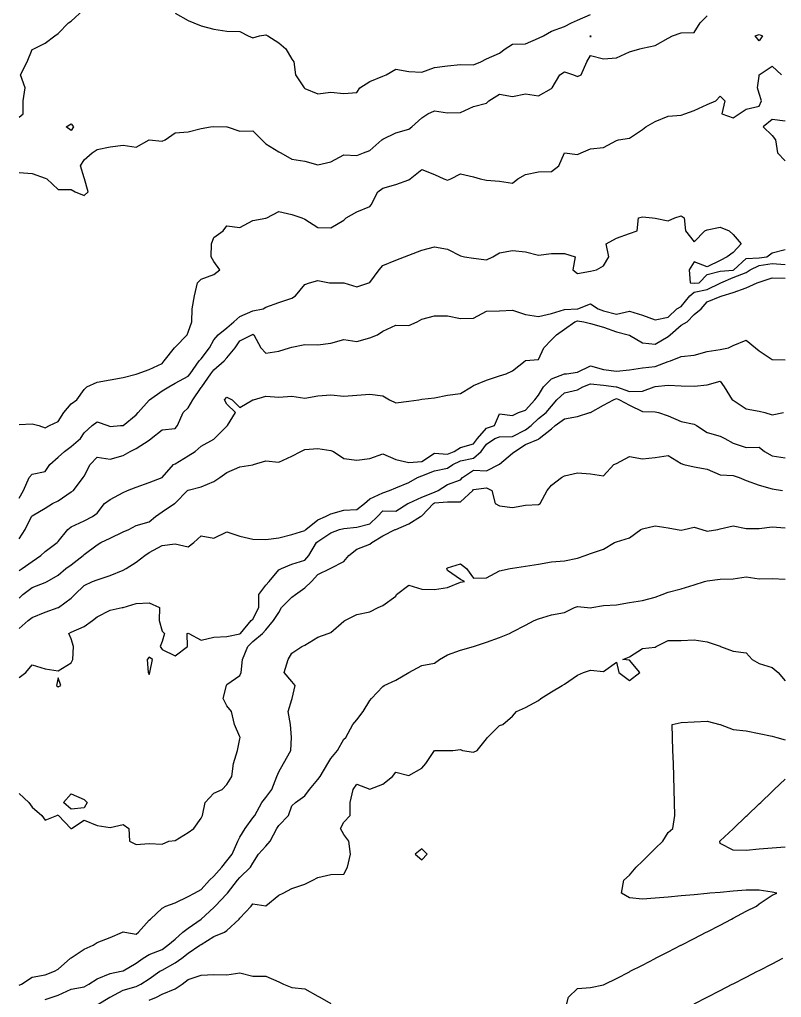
# Model space of a CAD drawing. Header units: metres. Extents: x 2681030 to 2681330, y 1246000 to 1246290.
# Drawn here: x 2681070.26 to 2681099.61, y 1246051.24 to 1246088.88 of the extents above; entities that cross this region are included whole.
import ezdxf

# ---------------------------------------------------------------- set-up
doc = ezdxf.new("R2010")
doc.units = ezdxf.units.M
doc.layers.add('BASIS_HOEHENLINIEN', color=8, linetype='Continuous')

msp = doc.modelspace()

# ---------------------------------------------------------------- linework, layer by layer
at = {"layer": 'BASIS_HOEHENLINIEN'}
for points in [[(2681070.25, 1246085.13, 437.5), (2681070.399, 1246085.25, 437.5), (2681070.403, 1246085.75, 437.5), (2681070.471, 1246086.25, 437.5), (2681070.3, 1246086.75, 437.5), (2681070.558, 1246087.25, 437.5), (2681070.75, 1246087.731, 437.5), (2681070.807, 1246087.75, 437.5), (2681071.25, 1246087.968, 437.5), (2681071.615, 1246088.25, 437.5), (2681071.75, 1246088.339, 437.5), (2681072.145, 1246088.75, 437.5), (2681072.25, 1246088.82, 437.5), (2681072.721, 1246089.25, 437.5)], [(2681070.25, 1246082.997, 438), (2681070.75, 1246082.96, 438), (2681071.25, 1246082.78, 438), (2681071.31, 1246082.75, 438), (2681071.75, 1246082.334, 438), (2681072.25, 1246082.336, 438), (2681072.409, 1246082.25, 438), (2681072.75, 1246082.111, 438), (2681072.898, 1246082.25, 438), (2681072.759, 1246082.75, 438), (2681072.75, 1246082.786, 438), (2681072.613, 1246083.25, 438), (2681072.75, 1246083.485, 438), (2681073.055, 1246083.75, 438), (2681073.25, 1246083.885, 438), (2681073.75, 1246083.984, 438), (2681074.25, 1246084.047, 438), (2681074.75, 1246083.972, 438), (2681075.25, 1246084.247, 438), (2681075.75, 1246084.205, 438), (2681075.876, 1246084.25, 438), (2681076.25, 1246084.519, 438), (2681076.75, 1246084.561, 438), (2681077.25, 1246084.69, 438), (2681077.619, 1246084.75, 438), (2681077.75, 1246084.766, 438), (2681078.25, 1246084.753, 438), (2681078.259, 1246084.75, 438), (2681078.75, 1246084.591, 438), (2681079.25, 1246084.603, 438), (2681079.587, 1246084.25, 438), (2681079.75, 1246084.103, 438), (2681080.25, 1246083.79, 438), (2681080.32, 1246083.75, 438), (2681080.75, 1246083.509, 438), (2681081.25, 1246083.428, 438), (2681081.75, 1246083.291, 438), (2681082.25, 1246083.402, 438), (2681082.75, 1246083.674, 438), (2681083.25, 1246083.654, 438), (2681083.513, 1246083.75, 438), (2681083.75, 1246083.839, 438), (2681084.216, 1246084.25, 438), (2681084.25, 1246084.274, 438), (2681084.75, 1246084.526, 438), (2681085.25, 1246084.658, 438), (2681085.369, 1246084.75, 438), (2681085.75, 1246085.098, 438), (2681085.986, 1246085.25, 438), (2681086.25, 1246085.366, 438), (2681086.75, 1246085.293, 438), (2681087.25, 1246085.307, 438), (2681087.75, 1246085.528, 438), (2681088.25, 1246085.662, 438), (2681088.341, 1246085.75, 438), (2681088.75, 1246086.013, 438), (2681089.25, 1246085.921, 438), (2681089.75, 1246086.022, 438), (2681090.25, 1246085.945, 438), (2681090.75, 1246086.224, 438), (2681090.782, 1246086.25, 438), (2681091.069, 1246086.75, 438), (2681091.25, 1246086.867, 438), (2681091.599, 1246086.75, 438), (2681091.75, 1246086.684, 438), (2681091.893, 1246086.75, 438), (2681092.116, 1246087.25, 438), (2681092.25, 1246087.503, 438), (2681092.75, 1246087.366, 438), (2681093.25, 1246087.407, 438), (2681093.75, 1246087.642, 438), (2681094.148, 1246087.75, 438), (2681094.25, 1246087.782, 438), (2681094.75, 1246087.876, 438), (2681095.25, 1246088.168, 438), (2681095.411, 1246088.25, 438), (2681095.75, 1246088.372, 438), (2681096.25, 1246088.387, 438), (2681096.478, 1246088.75, 438), (2681096.75, 1246089.026, 438)], [(2681076.25, 1246089.124, 437.5), (2681076.75, 1246088.85, 437.5), (2681076.972, 1246088.75, 437.5), (2681077.25, 1246088.639, 437.5), (2681077.75, 1246088.511, 437.5), (2681078.25, 1246088.428, 437.5), (2681078.75, 1246088.416, 437.5), (2681079.064, 1246088.25, 437.5), (2681079.25, 1246088.183, 437.5), (2681079.502, 1246088.25, 437.5), (2681079.75, 1246088.295, 437.5), (2681079.825, 1246088.25, 437.5), (2681080.25, 1246087.989, 437.5), (2681080.518, 1246087.75, 437.5), (2681080.75, 1246087.36, 437.5), (2681080.822, 1246087.25, 437.5), (2681080.895, 1246086.75, 437.5), (2681081.225, 1246086.25, 437.5), (2681081.25, 1246086.23, 437.5), (2681081.75, 1246086.021, 437.5), (2681082.25, 1246086.09, 437.5), (2681082.75, 1246086.03, 437.5), (2681083.25, 1246086.074, 437.5), (2681083.368, 1246086.25, 437.5), (2681083.75, 1246086.495, 437.5), (2681084.25, 1246086.703, 437.5), (2681084.383, 1246086.75, 437.5), (2681084.75, 1246086.974, 437.5), (2681085.25, 1246086.876, 437.5), (2681085.75, 1246086.859, 437.5), (2681086.25, 1246087.032, 437.5), (2681086.75, 1246087.105, 437.5), (2681087.25, 1246087.156, 437.5), (2681087.75, 1246087.144, 437.5), (2681088.032, 1246087.25, 437.5), (2681088.25, 1246087.373, 437.5), (2681088.75, 1246087.589, 437.5), (2681088.971, 1246087.75, 437.5), (2681089.25, 1246087.936, 437.5), (2681089.75, 1246087.947, 437.5), (2681090.25, 1246088.161, 437.5), (2681090.448, 1246088.25, 437.5), (2681090.75, 1246088.428, 437.5), (2681091.25, 1246088.613, 437.5), (2681091.526, 1246088.75, 437.5), (2681091.75, 1246088.852, 437.5), (2681092.25, 1246089.079, 437.5)], [(2681092.264, 1246088.25, 438), (2681092.25, 1246088.203, 438), (2681092.244, 1246088.25, 438), (2681092.25, 1246088.256, 438), (2681092.264, 1246088.25, 438)], [(2681098.879, 1246088.25, 438.5), (2681098.75, 1246088.067, 438.5), (2681098.596, 1246088.25, 438.5), (2681098.75, 1246088.303, 438.5), (2681098.879, 1246088.25, 438.5)], [(2681070.25, 1246073.291, 438.5), (2681070.75, 1246073.32, 438.5), (2681071.001, 1246073.25, 438.5), (2681071.25, 1246073.162, 438.5), (2681071.418, 1246073.25, 438.5), (2681071.75, 1246073.412, 438.5), (2681071.962, 1246073.75, 438.5), (2681072.25, 1246074.088, 438.5), (2681072.47, 1246074.25, 438.5), (2681072.75, 1246074.644, 438.5), (2681072.852, 1246074.75, 438.5), (2681073.25, 1246074.93, 438.5), (2681073.75, 1246075.015, 438.5), (2681074.25, 1246075.099, 438.5), (2681074.75, 1246075.235, 438.5), (2681074.795, 1246075.25, 438.5), (2681075.25, 1246075.413, 438.5), (2681075.75, 1246075.648, 438.5), (2681075.826, 1246075.75, 438.5), (2681076.233, 1246076.25, 438.5), (2681076.25, 1246076.265, 438.5), (2681076.713, 1246076.75, 438.5), (2681076.75, 1246076.842, 438.5), (2681076.896, 1246077.25, 438.5), (2681076.913, 1246077.75, 438.5), (2681076.996, 1246078.25, 438.5), (2681077.109, 1246078.75, 438.5), (2681077.25, 1246078.883, 438.5), (2681077.75, 1246079.062, 438.5), (2681077.977, 1246079.25, 438.5), (2681077.75, 1246079.571, 438.5), (2681077.642, 1246079.75, 438.5), (2681077.658, 1246080.25, 438.5), (2681077.75, 1246080.489, 438.5), (2681078.106, 1246080.75, 438.5), (2681078.25, 1246080.938, 438.5), (2681078.75, 1246080.883, 438.5), (2681079.25, 1246081.146, 438.5), (2681079.75, 1246081.235, 438.5), (2681079.785, 1246081.25, 438.5), (2681080.25, 1246081.498, 438.5), (2681080.75, 1246081.374, 438.5), (2681081.14, 1246081.25, 438.5), (2681081.25, 1246081.2, 438.5), (2681081.75, 1246080.872, 438.5), (2681082.25, 1246080.863, 438.5), (2681082.75, 1246081.155, 438.5), (2681082.846, 1246081.25, 438.5), (2681083.25, 1246081.485, 438.5), (2681083.75, 1246081.69, 438.5), (2681083.804, 1246081.75, 438.5), (2681084.067, 1246082.25, 438.5), (2681084.25, 1246082.397, 438.5), (2681084.75, 1246082.533, 438.5), (2681085.25, 1246082.716, 438.5), (2681085.306, 1246082.75, 438.5), (2681085.75, 1246083.109, 438.5), (2681086.25, 1246082.922, 438.5), (2681086.602, 1246082.75, 438.5), (2681086.75, 1246082.693, 438.5), (2681086.871, 1246082.75, 438.5), (2681087.25, 1246082.947, 438.5), (2681087.75, 1246082.826, 438.5), (2681088.002, 1246082.75, 438.5), (2681088.25, 1246082.704, 438.5), (2681088.75, 1246082.66, 438.5), (2681089.25, 1246082.581, 438.5), (2681089.449, 1246082.75, 438.5), (2681089.75, 1246082.912, 438.5), (2681090.25, 1246083.024, 438.5), (2681090.75, 1246083.032, 438.5), (2681091.03, 1246083.25, 438.5), (2681091.25, 1246083.745, 438.5), (2681091.75, 1246083.684, 438.5), (2681091.898, 1246083.75, 438.5), (2681092.25, 1246083.902, 438.5), (2681092.75, 1246083.961, 438.5), (2681093.25, 1246084.228, 438.5), (2681093.333, 1246084.25, 438.5), (2681093.75, 1246084.318, 438.5), (2681094.25, 1246084.649, 438.5), (2681094.382, 1246084.75, 438.5), (2681094.75, 1246084.963, 438.5), (2681095.25, 1246085.164, 438.5), (2681095.75, 1246085.202, 438.5), (2681095.887, 1246085.25, 438.5), (2681096.25, 1246085.378, 438.5), (2681096.75, 1246085.605, 438.5), (2681097.085, 1246085.75, 438.5), (2681097.25, 1246085.929, 438.5), (2681097.422, 1246085.75, 438.5), (2681097.318, 1246085.25, 438.5), (2681097.75, 1246085.096, 438.5), (2681097.985, 1246085.25, 438.5), (2681098.25, 1246085.428, 438.5), (2681098.75, 1246085.549, 438.5), (2681098.843, 1246085.75, 438.5), (2681098.75, 1246086.029, 438.5), (2681098.691, 1246086.25, 438.5), (2681098.75, 1246086.708, 438.5), (2681098.754, 1246086.75, 438.5), (2681099.25, 1246087.085, 438.5), (2681099.616, 1246086.75, 438.5)], [(2681099.75, 1246084.973, 438.5), (2681099.25, 1246085.038, 438.5), (2681098.909, 1246084.75, 438.5), (2681099.25, 1246084.417, 438.5), (2681099.379, 1246084.25, 438.5), (2681099.456, 1246083.75, 438.5), (2681099.75, 1246083.442, 438.5)], [(2681072.339, 1246084.75, 438), (2681072.25, 1246084.616, 438), (2681072.055, 1246084.75, 438), (2681072.25, 1246084.863, 438), (2681072.339, 1246084.75, 438)], [(2681070.25, 1246070.457, 439), (2681070.411, 1246070.75, 439), (2681070.635, 1246071.25, 439), (2681070.75, 1246071.38, 439), (2681071.25, 1246071.483, 439), (2681071.424, 1246071.75, 439), (2681071.75, 1246072.034, 439), (2681071.996, 1246072.25, 439), (2681072.25, 1246072.448, 439), (2681072.606, 1246072.75, 439), (2681072.75, 1246072.97, 439), (2681073.057, 1246073.25, 439), (2681073.25, 1246073.397, 439), (2681073.667, 1246073.25, 439), (2681073.75, 1246073.216, 439), (2681074.155, 1246073.25, 439), (2681074.25, 1246073.26, 439), (2681074.75, 1246073.662, 439), (2681074.834, 1246073.75, 439), (2681075.25, 1246074.235, 439), (2681075.272, 1246074.25, 439), (2681075.75, 1246074.595, 439), (2681076.012, 1246074.75, 439), (2681076.25, 1246074.883, 439), (2681076.75, 1246075.15, 439), (2681076.831, 1246075.25, 439), (2681077.173, 1246075.75, 439), (2681077.25, 1246075.816, 439), (2681077.578, 1246076.25, 439), (2681077.75, 1246076.557, 439), (2681077.907, 1246076.75, 439), (2681078.25, 1246077.01, 439), (2681078.519, 1246077.25, 439), (2681078.75, 1246077.448, 439), (2681079.25, 1246077.672, 439), (2681079.639, 1246077.75, 439), (2681079.75, 1246077.811, 439), (2681080.25, 1246077.996, 439), (2681080.75, 1246078.154, 439), (2681080.889, 1246078.25, 439), (2681081.25, 1246078.681, 439), (2681081.433, 1246078.75, 439), (2681081.75, 1246078.838, 439), (2681082.195, 1246078.75, 439), (2681082.25, 1246078.741, 439), (2681082.75, 1246078.743, 439), (2681083.25, 1246078.597, 439), (2681083.715, 1246078.75, 439), (2681083.75, 1246078.765, 439), (2681084.111, 1246079.25, 439), (2681084.25, 1246079.409, 439), (2681084.75, 1246079.625, 439), (2681085.094, 1246079.75, 439), (2681085.25, 1246079.813, 439), (2681085.75, 1246080.004, 439), (2681086.25, 1246080.133, 439), (2681086.75, 1246080.049, 439), (2681087.25, 1246079.79, 439), (2681087.405, 1246079.75, 439), (2681087.75, 1246079.694, 439), (2681088.25, 1246079.635, 439), (2681088.485, 1246079.75, 439), (2681088.75, 1246079.905, 439), (2681089.25, 1246079.998, 439), (2681089.75, 1246079.94, 439), (2681090.25, 1246079.808, 439), (2681090.75, 1246079.873, 439), (2681091.25, 1246079.871, 439), (2681091.669, 1246079.75, 439), (2681091.578, 1246079.25, 439), (2681091.75, 1246079.107, 439), (2681092.25, 1246079.199, 439), (2681092.483, 1246079.25, 439), (2681092.75, 1246079.406, 439), (2681092.957, 1246079.75, 439), (2681092.855, 1246080.25, 439), (2681093.25, 1246080.465, 439), (2681093.75, 1246080.647, 439), (2681094.049, 1246080.75, 439), (2681094.1, 1246081.25, 439), (2681094.25, 1246081.283, 439), (2681094.637, 1246081.25, 439), (2681094.75, 1246081.236, 439), (2681095.25, 1246081.129, 439), (2681095.508, 1246081.25, 439), (2681095.75, 1246081.325, 439), (2681095.864, 1246081.25, 439), (2681095.91, 1246080.75, 439), (2681096.25, 1246080.324, 439), (2681096.661, 1246080.75, 439), (2681096.75, 1246080.781, 439), (2681097.25, 1246080.885, 439), (2681097.6, 1246080.75, 439), (2681097.75, 1246080.608, 439), (2681098.055, 1246080.25, 439), (2681097.75, 1246079.909, 439), (2681097.515, 1246079.75, 439), (2681097.25, 1246079.602, 439), (2681096.75, 1246079.359, 439), (2681096.25, 1246079.554, 439), (2681096.054, 1246079.25, 439), (2681096.09, 1246078.75, 439), (2681096.25, 1246078.74, 439), (2681096.442, 1246078.75, 439), (2681096.75, 1246079.062, 439), (2681097.25, 1246079.202, 439), (2681097.75, 1246079.237, 439), (2681097.779, 1246079.25, 439), (2681098.25, 1246079.679, 439), (2681098.75, 1246079.709, 439), (2681099.047, 1246079.75, 439), (2681099.25, 1246079.907, 439), (2681099.75, 1246080.028, 439)], [(2681070.25, 1246068.89, 439.5), (2681070.475, 1246069.25, 439.5), (2681070.723, 1246069.75, 439.5), (2681070.75, 1246069.782, 439.5), (2681071.25, 1246070.071, 439.5), (2681071.536, 1246070.25, 439.5), (2681071.75, 1246070.351, 439.5), (2681072.25, 1246070.703, 439.5), (2681072.34, 1246070.75, 439.5), (2681072.714, 1246071.25, 439.5), (2681072.75, 1246071.3, 439.5), (2681072.979, 1246071.75, 439.5), (2681073.25, 1246072.04, 439.5), (2681073.75, 1246071.964, 439.5), (2681074.25, 1246072.097, 439.5), (2681074.525, 1246072.25, 439.5), (2681074.75, 1246072.37, 439.5), (2681075.25, 1246072.688, 439.5), (2681075.329, 1246072.75, 439.5), (2681075.75, 1246073.095, 439.5), (2681076.25, 1246073.145, 439.5), (2681076.34, 1246073.25, 439.5), (2681076.562, 1246073.75, 439.5), (2681076.75, 1246073.938, 439.5), (2681076.941, 1246074.25, 439.5), (2681077.25, 1246074.718, 439.5), (2681077.276, 1246074.75, 439.5), (2681077.627, 1246075.25, 439.5), (2681077.75, 1246075.397, 439.5), (2681078.14, 1246075.75, 439.5), (2681078.25, 1246075.859, 439.5), (2681078.57, 1246076.25, 439.5), (2681078.75, 1246076.52, 439.5), (2681079.203, 1246076.75, 439.5), (2681079.25, 1246076.769, 439.5), (2681079.279, 1246076.75, 439.5), (2681079.549, 1246076.25, 439.5), (2681079.75, 1246076.034, 439.5), (2681080.25, 1246076.122, 439.5), (2681080.665, 1246076.25, 439.5), (2681080.75, 1246076.276, 439.5), (2681081.25, 1246076.373, 439.5), (2681081.75, 1246076.362, 439.5), (2681082.25, 1246076.419, 439.5), (2681082.75, 1246076.565, 439.5), (2681083.25, 1246076.488, 439.5), (2681083.75, 1246076.634, 439.5), (2681084.055, 1246076.75, 439.5), (2681084.25, 1246076.883, 439.5), (2681084.75, 1246077.122, 439.5), (2681085.25, 1246077.102, 439.5), (2681085.58, 1246077.25, 439.5), (2681085.75, 1246077.354, 439.5), (2681086.25, 1246077.474, 439.5), (2681086.75, 1246077.475, 439.5), (2681087.25, 1246077.377, 439.5), (2681087.75, 1246077.39, 439.5), (2681088.25, 1246077.655, 439.5), (2681088.75, 1246077.672, 439.5), (2681089.25, 1246077.69, 439.5), (2681089.75, 1246077.53, 439.5), (2681090.25, 1246077.454, 439.5), (2681090.75, 1246077.561, 439.5), (2681091.25, 1246077.717, 439.5), (2681091.75, 1246077.748, 439.5), (2681091.759, 1246077.75, 439.5), (2681092.25, 1246077.937, 439.5), (2681092.544, 1246077.75, 439.5), (2681092.75, 1246077.667, 439.5), (2681093.25, 1246077.545, 439.5), (2681093.75, 1246077.661, 439.5), (2681094.25, 1246077.508, 439.5), (2681094.75, 1246077.318, 439.5), (2681095.25, 1246077.431, 439.5), (2681095.579, 1246077.75, 439.5), (2681095.75, 1246077.83, 439.5), (2681096.082, 1246078.25, 439.5), (2681096.25, 1246078.394, 439.5), (2681096.75, 1246078.489, 439.5), (2681097.25, 1246078.734, 439.5), (2681097.272, 1246078.75, 439.5), (2681097.75, 1246078.949, 439.5), (2681098.25, 1246079.142, 439.5), (2681098.403, 1246079.25, 439.5), (2681098.75, 1246079.408, 439.5), (2681099.25, 1246079.497, 439.5), (2681099.75, 1246079.455, 439.5)], [(2681070.25, 1246067.671, 440), (2681070.365, 1246067.75, 440), (2681070.75, 1246068.025, 440), (2681071.082, 1246068.25, 440), (2681071.25, 1246068.405, 440), (2681071.704, 1246068.75, 440), (2681071.75, 1246068.79, 440), (2681072.121, 1246069.25, 440), (2681072.25, 1246069.356, 440), (2681072.75, 1246069.591, 440), (2681073.07, 1246069.75, 440), (2681073.25, 1246069.886, 440), (2681073.533, 1246070.25, 440), (2681073.75, 1246070.405, 440), (2681074.25, 1246070.671, 440), (2681074.419, 1246070.75, 440), (2681074.75, 1246070.884, 440), (2681075.25, 1246071.066, 440), (2681075.749, 1246071.25, 440), (2681075.75, 1246071.25, 440), (2681076.192, 1246071.75, 440), (2681076.25, 1246071.786, 440), (2681076.75, 1246072.083, 440), (2681077.028, 1246072.25, 440), (2681077.25, 1246072.454, 440), (2681077.75, 1246072.735, 440), (2681077.772, 1246072.75, 440), (2681078.25, 1246073.227, 440), (2681078.271, 1246073.25, 440), (2681078.579, 1246073.75, 440), (2681078.25, 1246074.081, 440), (2681078.15, 1246074.25, 440), (2681078.25, 1246074.34, 440), (2681078.445, 1246074.25, 440), (2681078.75, 1246073.947, 440), (2681079.25, 1246074.244, 440), (2681079.268, 1246074.25, 440), (2681079.75, 1246074.379, 440), (2681080.25, 1246074.346, 440), (2681080.75, 1246074.388, 440), (2681081.25, 1246074.31, 440), (2681081.75, 1246074.403, 440), (2681082.25, 1246074.431, 440), (2681082.75, 1246074.38, 440), (2681083.25, 1246074.419, 440), (2681083.75, 1246074.46, 440), (2681084.25, 1246074.392, 440), (2681084.507, 1246074.25, 440), (2681084.75, 1246074.123, 440), (2681085.25, 1246074.189, 440), (2681085.636, 1246074.25, 440), (2681085.75, 1246074.274, 440), (2681086.25, 1246074.316, 440), (2681086.75, 1246074.417, 440), (2681087.25, 1246074.488, 440), (2681087.675, 1246074.75, 440), (2681087.75, 1246074.801, 440), (2681088.25, 1246074.997, 440), (2681088.75, 1246075.166, 440), (2681089, 1246075.25, 440), (2681089.25, 1246075.362, 440), (2681089.742, 1246075.75, 440), (2681089.75, 1246075.756, 440), (2681090.25, 1246075.797, 440), (2681090.458, 1246076.25, 440), (2681090.75, 1246076.551, 440), (2681090.943, 1246076.75, 440), (2681091.25, 1246076.958, 440), (2681091.644, 1246077.25, 440), (2681091.75, 1246077.281, 440), (2681092, 1246077.25, 440), (2681092.25, 1246077.187, 440), (2681092.75, 1246077.046, 440), (2681093.25, 1246076.867, 440), (2681093.71, 1246076.75, 440), (2681093.75, 1246076.73, 440), (2681094.25, 1246076.44, 440), (2681094.75, 1246076.384, 440), (2681095.25, 1246076.68, 440), (2681095.322, 1246076.75, 440), (2681095.75, 1246077.117, 440), (2681095.974, 1246077.25, 440), (2681096.25, 1246077.526, 440), (2681096.513, 1246077.75, 440), (2681096.75, 1246078.01, 440), (2681097.25, 1246078.217, 440), (2681097.321, 1246078.25, 440), (2681097.75, 1246078.374, 440), (2681098.25, 1246078.56, 440), (2681098.673, 1246078.75, 440), (2681098.75, 1246078.779, 440), (2681099.25, 1246078.942, 440), (2681099.75, 1246078.932, 440)], [(2681070.25, 1246066.612, 440.5), (2681070.387, 1246066.75, 440.5), (2681070.75, 1246067.024, 440.5), (2681071.25, 1246067.216, 440.5), (2681071.323, 1246067.25, 440.5), (2681071.75, 1246067.491, 440.5), (2681072.038, 1246067.75, 440.5), (2681072.25, 1246067.897, 440.5), (2681072.708, 1246068.25, 440.5), (2681072.75, 1246068.285, 440.5), (2681073.25, 1246068.662, 440.5), (2681073.387, 1246068.75, 440.5), (2681073.75, 1246068.925, 440.5), (2681074.25, 1246069.163, 440.5), (2681074.472, 1246069.25, 440.5), (2681074.75, 1246069.413, 440.5), (2681075.25, 1246069.55, 440.5), (2681075.5, 1246069.75, 440.5), (2681075.75, 1246069.932, 440.5), (2681076.228, 1246070.25, 440.5), (2681076.25, 1246070.266, 440.5), (2681076.731, 1246070.75, 440.5), (2681076.75, 1246070.767, 440.5), (2681077.25, 1246070.9, 440.5), (2681077.75, 1246071.096, 440.5), (2681077.979, 1246071.25, 440.5), (2681078.25, 1246071.453, 440.5), (2681078.75, 1246071.663, 440.5), (2681079.25, 1246071.743, 440.5), (2681079.268, 1246071.75, 440.5), (2681079.75, 1246071.896, 440.5), (2681080.25, 1246071.847, 440.5), (2681080.75, 1246072.069, 440.5), (2681081.092, 1246072.25, 440.5), (2681081.25, 1246072.336, 440.5), (2681081.75, 1246072.373, 440.5), (2681082.25, 1246072.297, 440.5), (2681082.351, 1246072.25, 440.5), (2681082.75, 1246071.987, 440.5), (2681083.25, 1246071.918, 440.5), (2681083.75, 1246071.981, 440.5), (2681084.25, 1246072.167, 440.5), (2681084.75, 1246071.944, 440.5), (2681085.25, 1246071.827, 440.5), (2681085.75, 1246071.866, 440.5), (2681086.25, 1246072.188, 440.5), (2681086.75, 1246072.148, 440.5), (2681087, 1246072.25, 440.5), (2681087.25, 1246072.404, 440.5), (2681087.75, 1246072.546, 440.5), (2681087.906, 1246072.75, 440.5), (2681088.25, 1246073.156, 440.5), (2681088.551, 1246073.25, 440.5), (2681088.75, 1246073.7, 440.5), (2681089.25, 1246073.641, 440.5), (2681089.482, 1246073.75, 440.5), (2681089.75, 1246073.845, 440.5), (2681090.111, 1246074.25, 440.5), (2681090.25, 1246074.423, 440.5), (2681090.445, 1246074.75, 440.5), (2681090.75, 1246075.052, 440.5), (2681091.25, 1246075.244, 440.5), (2681091.328, 1246075.25, 440.5), (2681091.75, 1246075.314, 440.5), (2681092.25, 1246075.549, 440.5), (2681092.75, 1246075.409, 440.5), (2681093.25, 1246075.352, 440.5), (2681093.75, 1246075.395, 440.5), (2681094.25, 1246075.481, 440.5), (2681094.75, 1246075.525, 440.5), (2681095.25, 1246075.715, 440.5), (2681095.337, 1246075.75, 440.5), (2681095.75, 1246075.909, 440.5), (2681096.25, 1246075.959, 440.5), (2681096.75, 1246076.101, 440.5), (2681097.25, 1246076.179, 440.5), (2681097.569, 1246076.25, 440.5), (2681097.75, 1246076.33, 440.5), (2681098.25, 1246076.535, 440.5), (2681098.61, 1246076.25, 440.5), (2681098.75, 1246076.136, 440.5), (2681099.25, 1246075.79, 440.5), (2681099.75, 1246075.779, 440.5)], [(2681070.25, 1246065.444, 441), (2681070.598, 1246065.75, 441), (2681070.75, 1246065.861, 441), (2681071.25, 1246066.073, 441), (2681071.75, 1246066.245, 441), (2681071.758, 1246066.25, 441), (2681072.25, 1246066.606, 441), (2681072.386, 1246066.75, 441), (2681072.75, 1246067.096, 441), (2681073.077, 1246067.25, 441), (2681073.25, 1246067.315, 441), (2681073.75, 1246067.476, 441), (2681074.25, 1246067.685, 441), (2681074.368, 1246067.75, 441), (2681074.75, 1246067.989, 441), (2681075.092, 1246068.25, 441), (2681075.25, 1246068.364, 441), (2681075.75, 1246068.635, 441), (2681076.25, 1246068.706, 441), (2681076.75, 1246068.584, 441), (2681076.97, 1246068.75, 441), (2681077.25, 1246069.008, 441), (2681077.75, 1246068.924, 441), (2681078.25, 1246069.165, 441), (2681078.75, 1246068.99, 441), (2681079.25, 1246068.885, 441), (2681079.75, 1246068.864, 441), (2681080.25, 1246068.937, 441), (2681080.75, 1246069.058, 441), (2681081.25, 1246069.219, 441), (2681081.292, 1246069.25, 441), (2681081.75, 1246069.626, 441), (2681082.051, 1246069.75, 441), (2681082.25, 1246069.851, 441), (2681082.75, 1246069.994, 441), (2681083.25, 1246070.025, 441), (2681083.545, 1246070.25, 441), (2681083.75, 1246070.436, 441), (2681084.25, 1246070.663, 441), (2681084.505, 1246070.75, 441), (2681084.75, 1246070.857, 441), (2681085.25, 1246071.064, 441), (2681085.584, 1246071.25, 441), (2681085.75, 1246071.316, 441), (2681086.25, 1246071.514, 441), (2681086.75, 1246071.618, 441), (2681086.954, 1246071.75, 441), (2681087.25, 1246071.893, 441), (2681087.75, 1246071.996, 441), (2681088.041, 1246072.25, 441), (2681088.25, 1246072.543, 441), (2681088.564, 1246072.75, 441), (2681088.75, 1246072.824, 441), (2681089.25, 1246072.826, 441), (2681089.75, 1246073.083, 441), (2681089.964, 1246073.25, 441), (2681090.25, 1246073.526, 441), (2681090.55, 1246073.75, 441), (2681090.75, 1246074.002, 441), (2681090.96, 1246074.25, 441), (2681091.25, 1246074.511, 441), (2681091.75, 1246074.63, 441), (2681091.952, 1246074.75, 441), (2681092.25, 1246074.864, 441), (2681092.75, 1246074.81, 441), (2681093.244, 1246074.75, 441), (2681093.25, 1246074.749, 441), (2681093.75, 1246074.565, 441), (2681094.25, 1246074.575, 441), (2681094.711, 1246074.75, 441), (2681094.75, 1246074.763, 441), (2681095.25, 1246074.808, 441), (2681095.75, 1246074.777, 441), (2681096.25, 1246074.768, 441), (2681096.75, 1246074.816, 441), (2681097.25, 1246074.966, 441), (2681097.4, 1246074.75, 441), (2681097.707, 1246074.25, 441), (2681097.75, 1246074.237, 441), (2681098.25, 1246073.896, 441), (2681098.75, 1246073.81, 441), (2681098.963, 1246073.75, 441), (2681099.25, 1246073.668, 441), (2681099.683, 1246073.75, 441)], [(2681070.25, 1246063.56, 441.5), (2681070.498, 1246063.75, 441.5), (2681070.75, 1246064.042, 441.5), (2681071.25, 1246063.89, 441.5), (2681071.75, 1246063.815, 441.5), (2681072.25, 1246064.116, 441.5), (2681072.31, 1246064.25, 441.5), (2681072.338, 1246064.75, 441.5), (2681072.25, 1246065.038, 441.5), (2681072.158, 1246065.25, 441.5), (2681072.25, 1246065.304, 441.5), (2681072.75, 1246065.525, 441.5), (2681073.076, 1246065.75, 441.5), (2681073.25, 1246065.886, 441.5), (2681073.75, 1246066.143, 441.5), (2681074.218, 1246066.25, 441.5), (2681074.25, 1246066.256, 441.5), (2681074.75, 1246066.398, 441.5), (2681075.25, 1246066.431, 441.5), (2681075.648, 1246066.25, 441.5), (2681075.643, 1246065.75, 441.5), (2681075.75, 1246065.343, 441.5), (2681075.838, 1246065.25, 441.5), (2681075.75, 1246064.938, 441.5), (2681075.677, 1246064.75, 441.5), (2681075.75, 1246064.637, 441.5), (2681076.25, 1246064.395, 441.5), (2681076.724, 1246064.75, 441.5), (2681076.711, 1246065.25, 441.5), (2681076.75, 1246065.264, 441.5), (2681076.781, 1246065.25, 441.5), (2681077.25, 1246064.988, 441.5), (2681077.75, 1246065.11, 441.5), (2681078.25, 1246065.139, 441.5), (2681078.75, 1246065.234, 441.5), (2681078.767, 1246065.25, 441.5), (2681079.187, 1246065.75, 441.5), (2681079.25, 1246065.806, 441.5), (2681079.475, 1246066.25, 441.5), (2681079.475, 1246066.75, 441.5), (2681079.75, 1246067.114, 441.5), (2681079.87, 1246067.25, 441.5), (2681080.25, 1246067.699, 441.5), (2681080.346, 1246067.75, 441.5), (2681080.75, 1246067.914, 441.5), (2681081.25, 1246068.076, 441.5), (2681081.402, 1246068.25, 441.5), (2681081.696, 1246068.75, 441.5), (2681081.75, 1246068.785, 441.5), (2681082.25, 1246069.129, 441.5), (2681082.588, 1246069.25, 441.5), (2681082.75, 1246069.292, 441.5), (2681083.25, 1246069.341, 441.5), (2681083.75, 1246069.476, 441.5), (2681084.055, 1246069.75, 441.5), (2681084.25, 1246069.967, 441.5), (2681084.75, 1246069.961, 441.5), (2681085.215, 1246070.25, 441.5), (2681085.25, 1246070.264, 441.5), (2681085.75, 1246070.492, 441.5), (2681086.25, 1246070.693, 441.5), (2681086.391, 1246070.75, 441.5), (2681086.75, 1246070.987, 441.5), (2681087.25, 1246071.161, 441.5), (2681087.324, 1246071.25, 441.5), (2681087.75, 1246071.534, 441.5), (2681088.25, 1246071.514, 441.5), (2681088.726, 1246071.75, 441.5), (2681088.75, 1246071.771, 441.5), (2681089.25, 1246072.186, 441.5), (2681089.335, 1246072.25, 441.5), (2681089.75, 1246072.53, 441.5), (2681090.25, 1246072.726, 441.5), (2681090.278, 1246072.75, 441.5), (2681090.75, 1246073.129, 441.5), (2681090.896, 1246073.25, 441.5), (2681091.25, 1246073.512, 441.5), (2681091.75, 1246073.6, 441.5), (2681092.231, 1246073.75, 441.5), (2681092.25, 1246073.76, 441.5), (2681092.75, 1246074.038, 441.5), (2681093.14, 1246074.25, 441.5), (2681093.25, 1246074.296, 441.5), (2681093.369, 1246074.25, 441.5), (2681093.75, 1246074.042, 441.5), (2681094.25, 1246073.793, 441.5), (2681094.75, 1246073.78, 441.5), (2681094.867, 1246073.75, 441.5), (2681095.25, 1246073.622, 441.5), (2681095.75, 1246073.406, 441.5), (2681096.25, 1246073.303, 441.5), (2681096.342, 1246073.25, 441.5), (2681096.75, 1246072.986, 441.5), (2681097.25, 1246072.841, 441.5), (2681097.429, 1246072.75, 441.5), (2681097.75, 1246072.57, 441.5), (2681098.25, 1246072.408, 441.5), (2681098.75, 1246072.425, 441.5), (2681098.96, 1246072.25, 441.5), (2681099.25, 1246072.088, 441.5), (2681099.75, 1246072.006, 441.5)], [(2681070.25, 1246059.093, 442), (2681070.615, 1246058.75, 442), (2681070.75, 1246058.566, 442), (2681071.115, 1246058.25, 442), (2681071.25, 1246058.065, 442), (2681071.698, 1246058.25, 442), (2681071.75, 1246058.271, 442), (2681071.766, 1246058.25, 442), (2681072.232, 1246057.75, 442), (2681072.25, 1246057.742, 442), (2681072.263, 1246057.75, 442), (2681072.75, 1246058.063, 442), (2681073.25, 1246057.864, 442), (2681073.75, 1246057.785, 442), (2681074.25, 1246057.899, 442), (2681074.469, 1246057.75, 442), (2681074.502, 1246057.25, 442), (2681074.75, 1246057.129, 442), (2681075.25, 1246057.171, 442), (2681075.75, 1246057.145, 442), (2681076.013, 1246057.25, 442), (2681076.25, 1246057.278, 442), (2681076.75, 1246057.595, 442), (2681076.98, 1246057.75, 442), (2681077.25, 1246058.137, 442), (2681077.314, 1246058.25, 442), (2681077.405, 1246058.75, 442), (2681077.75, 1246059.105, 442), (2681078.061, 1246059.25, 442), (2681078.25, 1246059.438, 442), (2681078.442, 1246059.75, 442), (2681078.508, 1246060.25, 442), (2681078.659, 1246060.75, 442), (2681078.75, 1246061.192, 442), (2681078.764, 1246061.25, 442), (2681078.75, 1246061.273, 442), (2681078.536, 1246061.75, 442), (2681078.425, 1246062.25, 442), (2681078.25, 1246062.471, 442), (2681078.106, 1246062.75, 442), (2681078.23, 1246063.25, 442), (2681078.25, 1246063.282, 442), (2681078.75, 1246063.628, 442), (2681078.795, 1246063.75, 442), (2681078.854, 1246064.25, 442), (2681079.056, 1246064.75, 442), (2681079.25, 1246064.941, 442), (2681079.621, 1246065.25, 442), (2681079.75, 1246065.387, 442), (2681080.038, 1246065.75, 442), (2681080.25, 1246066.064, 442), (2681080.357, 1246066.25, 442), (2681080.75, 1246066.645, 442), (2681080.886, 1246066.75, 442), (2681081.25, 1246067.003, 442), (2681081.507, 1246067.25, 442), (2681081.75, 1246067.521, 442), (2681082.228, 1246067.75, 442), (2681082.25, 1246067.767, 442), (2681082.75, 1246068.019, 442), (2681082.946, 1246068.25, 442), (2681083.25, 1246068.491, 442), (2681083.75, 1246068.686, 442), (2681083.835, 1246068.75, 442), (2681084.25, 1246069.009, 442), (2681084.735, 1246069.25, 442), (2681084.75, 1246069.257, 442), (2681085.25, 1246069.47, 442), (2681085.701, 1246069.75, 442), (2681085.75, 1246069.775, 442), (2681086.211, 1246070.25, 442), (2681086.25, 1246070.274, 442), (2681086.75, 1246070.315, 442), (2681087.25, 1246070.322, 442), (2681087.723, 1246070.75, 442), (2681087.75, 1246070.788, 442), (2681088.25, 1246070.855, 442), (2681088.454, 1246070.75, 442), (2681088.586, 1246070.25, 442), (2681088.75, 1246070.158, 442), (2681089.25, 1246070.096, 442), (2681089.75, 1246070.186, 442), (2681090.25, 1246070.219, 442), (2681090.318, 1246070.25, 442), (2681090.588, 1246070.75, 442), (2681090.75, 1246070.962, 442), (2681091.132, 1246071.25, 442), (2681091.25, 1246071.32, 442), (2681091.75, 1246071.428, 442), (2681092.25, 1246071.4, 442), (2681092.75, 1246071.317, 442), (2681093.153, 1246071.75, 442), (2681093.25, 1246071.796, 442), (2681093.75, 1246072.064, 442), (2681094.25, 1246071.975, 442), (2681094.75, 1246072.027, 442), (2681095.25, 1246072.103, 442), (2681095.75, 1246071.791, 442), (2681095.853, 1246071.75, 442), (2681096.25, 1246071.661, 442), (2681096.75, 1246071.58, 442), (2681097.25, 1246071.363, 442), (2681097.75, 1246071.326, 442), (2681097.983, 1246071.25, 442), (2681098.25, 1246071.139, 442), (2681098.75, 1246070.962, 442), (2681099.25, 1246070.814, 442), (2681099.643, 1246070.75, 442)], [(2681070.25, 1246051.714, 442.5), (2681070.339, 1246051.75, 442.5), (2681070.75, 1246052.026, 442.5), (2681071.25, 1246052.11, 442.5), (2681071.606, 1246052.25, 442.5), (2681071.75, 1246052.331, 442.5), (2681072.225, 1246052.75, 442.5), (2681072.25, 1246052.772, 442.5), (2681072.75, 1246053.094, 442.5), (2681073.101, 1246053.25, 442.5), (2681073.25, 1246053.35, 442.5), (2681073.75, 1246053.554, 442.5), (2681074.232, 1246053.75, 442.5), (2681074.25, 1246053.768, 442.5), (2681074.314, 1246053.75, 442.5), (2681074.75, 1246053.683, 442.5), (2681074.848, 1246053.75, 442.5), (2681075.25, 1246054.211, 442.5), (2681075.299, 1246054.25, 442.5), (2681075.75, 1246054.676, 442.5), (2681075.899, 1246054.75, 442.5), (2681076.25, 1246054.889, 442.5), (2681076.75, 1246055.122, 442.5), (2681076.997, 1246055.25, 442.5), (2681077.25, 1246055.39, 442.5), (2681077.583, 1246055.75, 442.5), (2681077.75, 1246055.913, 442.5), (2681078.054, 1246056.25, 442.5), (2681078.25, 1246056.497, 442.5), (2681078.448, 1246056.75, 442.5), (2681078.669, 1246057.25, 442.5), (2681078.75, 1246057.404, 442.5), (2681078.946, 1246057.75, 442.5), (2681079.25, 1246058.154, 442.5), (2681079.318, 1246058.25, 442.5), (2681079.593, 1246058.75, 442.5), (2681079.75, 1246058.94, 442.5), (2681079.973, 1246059.25, 442.5), (2681080.165, 1246059.75, 442.5), (2681080.25, 1246059.925, 442.5), (2681080.433, 1246060.25, 442.5), (2681080.71, 1246060.75, 442.5), (2681080.739, 1246061.25, 442.5), (2681080.702, 1246061.75, 442.5), (2681080.604, 1246062.25, 442.5), (2681080.75, 1246062.703, 442.5), (2681080.764, 1246062.75, 442.5), (2681080.882, 1246063.25, 442.5), (2681080.75, 1246063.402, 442.5), (2681080.451, 1246063.75, 442.5), (2681080.607, 1246064.25, 442.5), (2681080.75, 1246064.488, 442.5), (2681081.131, 1246064.75, 442.5), (2681081.25, 1246064.796, 442.5), (2681081.75, 1246065.109, 442.5), (2681082.147, 1246065.25, 442.5), (2681082.25, 1246065.289, 442.5), (2681082.75, 1246065.724, 442.5), (2681082.796, 1246065.75, 442.5), (2681083.25, 1246065.979, 442.5), (2681083.75, 1246066.088, 442.5), (2681084.072, 1246066.25, 442.5), (2681084.25, 1246066.33, 442.5), (2681084.75, 1246066.686, 442.5), (2681084.783, 1246066.75, 442.5), (2681085.25, 1246067.115, 442.5), (2681085.75, 1246066.956, 442.5), (2681086.25, 1246066.94, 442.5), (2681086.75, 1246067.02, 442.5), (2681087.25, 1246067.224, 442.5), (2681087.401, 1246067.25, 442.5), (2681087.25, 1246067.323, 442.5), (2681086.75, 1246067.676, 442.5), (2681086.714, 1246067.75, 442.5), (2681086.75, 1246067.781, 442.5), (2681087.25, 1246067.925, 442.5), (2681087.479, 1246067.75, 442.5), (2681087.75, 1246067.374, 442.5), (2681088.25, 1246067.394, 442.5), (2681088.75, 1246067.662, 442.5), (2681089.156, 1246067.75, 442.5), (2681089.25, 1246067.762, 442.5), (2681089.75, 1246067.839, 442.5), (2681090.25, 1246067.923, 442.5), (2681090.75, 1246068.002, 442.5), (2681091.25, 1246068.048, 442.5), (2681091.75, 1246068.15, 442.5), (2681092.052, 1246068.25, 442.5), (2681092.25, 1246068.326, 442.5), (2681092.75, 1246068.495, 442.5), (2681093.184, 1246068.75, 442.5), (2681093.25, 1246068.776, 442.5), (2681093.75, 1246068.934, 442.5), (2681094.192, 1246069.25, 442.5), (2681094.25, 1246069.28, 442.5), (2681094.75, 1246069.4, 442.5), (2681095.25, 1246069.314, 442.5), (2681095.597, 1246069.25, 442.5), (2681095.75, 1246069.224, 442.5), (2681095.859, 1246069.25, 442.5), (2681096.25, 1246069.345, 442.5), (2681096.536, 1246069.25, 442.5), (2681096.75, 1246069.189, 442.5), (2681097.155, 1246069.25, 442.5), (2681097.25, 1246069.281, 442.5), (2681097.75, 1246069.388, 442.5), (2681098.25, 1246069.289, 442.5), (2681098.75, 1246069.287, 442.5), (2681099.25, 1246069.355, 442.5), (2681099.75, 1246069.323, 442.5)], [(2681071.25, 1246051.159, 443), (2681071.519, 1246051.25, 443), (2681071.75, 1246051.327, 443), (2681072.25, 1246051.561, 443), (2681072.75, 1246051.652, 443), (2681072.932, 1246051.75, 443), (2681073.25, 1246051.953, 443), (2681073.75, 1246052.161, 443), (2681074.175, 1246052.25, 443), (2681074.25, 1246052.268, 443), (2681074.75, 1246052.555, 443), (2681075.028, 1246052.75, 443), (2681075.25, 1246052.891, 443), (2681075.75, 1246053.092, 443), (2681075.97, 1246053.25, 443), (2681076.25, 1246053.48, 443), (2681076.545, 1246053.75, 443), (2681076.75, 1246053.907, 443), (2681077.25, 1246054.248, 443), (2681077.253, 1246054.25, 443), (2681077.75, 1246054.7, 443), (2681077.802, 1246054.75, 443), (2681078.25, 1246055.226, 443), (2681078.27, 1246055.25, 443), (2681078.66, 1246055.75, 443), (2681078.75, 1246055.862, 443), (2681079.152, 1246056.25, 443), (2681079.25, 1246056.408, 443), (2681079.468, 1246056.75, 443), (2681079.75, 1246057.059, 443), (2681079.912, 1246057.25, 443), (2681080.172, 1246057.75, 443), (2681080.25, 1246057.862, 443), (2681080.619, 1246058.25, 443), (2681080.75, 1246058.61, 443), (2681080.886, 1246058.75, 443), (2681081.25, 1246059.002, 443), (2681081.426, 1246059.25, 443), (2681081.75, 1246059.627, 443), (2681081.834, 1246059.75, 443), (2681082.131, 1246060.25, 443), (2681082.25, 1246060.441, 443), (2681082.511, 1246060.75, 443), (2681082.75, 1246061.178, 443), (2681082.828, 1246061.25, 443), (2681083.095, 1246061.75, 443), (2681083.25, 1246061.93, 443), (2681083.495, 1246062.25, 443), (2681083.75, 1246062.671, 443), (2681083.813, 1246062.75, 443), (2681084.25, 1246063.211, 443), (2681084.306, 1246063.25, 443), (2681084.75, 1246063.457, 443), (2681085.25, 1246063.745, 443), (2681085.26, 1246063.75, 443), (2681085.75, 1246064.022, 443), (2681086.25, 1246064.112, 443), (2681086.434, 1246064.25, 443), (2681086.75, 1246064.432, 443), (2681087.25, 1246064.607, 443), (2681087.75, 1246064.75, 443), (2681087.751, 1246064.75, 443), (2681088.25, 1246064.91, 443), (2681088.75, 1246065.095, 443), (2681089.134, 1246065.25, 443), (2681089.25, 1246065.32, 443), (2681089.75, 1246065.568, 443), (2681090.085, 1246065.75, 443), (2681090.25, 1246065.81, 443), (2681090.75, 1246065.973, 443), (2681091.25, 1246066.06, 443), (2681091.635, 1246066.25, 443), (2681091.75, 1246066.283, 443), (2681092.136, 1246066.25, 443), (2681092.25, 1246066.239, 443), (2681092.306, 1246066.25, 443), (2681092.75, 1246066.326, 443), (2681093.25, 1246066.356, 443), (2681093.75, 1246066.442, 443), (2681094.25, 1246066.518, 443), (2681094.75, 1246066.653, 443), (2681095.018, 1246066.75, 443), (2681095.25, 1246066.835, 443), (2681095.75, 1246066.969, 443), (2681096.25, 1246067.125, 443), (2681096.644, 1246067.25, 443), (2681096.75, 1246067.282, 443), (2681097.25, 1246067.336, 443), (2681097.75, 1246067.348, 443), (2681098.25, 1246067.434, 443), (2681098.75, 1246067.357, 443), (2681099.25, 1246067.363, 443), (2681099.75, 1246067.341, 443)], [(2681073.25, 1246050.96, 443.5), (2681073.737, 1246051.25, 443.5), (2681073.75, 1246051.258, 443.5), (2681074.25, 1246051.519, 443.5), (2681074.75, 1246051.668, 443.5), (2681074.93, 1246051.75, 443.5), (2681075.25, 1246051.959, 443.5), (2681075.664, 1246052.25, 443.5), (2681075.75, 1246052.29, 443.5), (2681076.25, 1246052.577, 443.5), (2681076.507, 1246052.75, 443.5), (2681076.75, 1246052.945, 443.5), (2681077.207, 1246053.25, 443.5), (2681077.25, 1246053.277, 443.5), (2681077.75, 1246053.581, 443.5), (2681078.152, 1246053.75, 443.5), (2681078.25, 1246053.815, 443.5), (2681078.716, 1246054.25, 443.5), (2681078.75, 1246054.287, 443.5), (2681079.176, 1246054.75, 443.5), (2681079.25, 1246054.842, 443.5), (2681079.75, 1246054.772, 443.5), (2681080.25, 1246055.177, 443.5), (2681080.413, 1246055.25, 443.5), (2681080.75, 1246055.437, 443.5), (2681081.25, 1246055.599, 443.5), (2681081.561, 1246055.75, 443.5), (2681081.75, 1246055.859, 443.5), (2681082.25, 1246055.978, 443.5), (2681082.75, 1246055.986, 443.5), (2681082.892, 1246056.25, 443.5), (2681083.007, 1246056.75, 443.5), (2681082.947, 1246057.25, 443.5), (2681082.75, 1246057.517, 443.5), (2681082.622, 1246057.75, 443.5), (2681082.75, 1246057.99, 443.5), (2681083.002, 1246058.25, 443.5), (2681083, 1246058.75, 443.5), (2681083.109, 1246059.25, 443.5), (2681083.25, 1246059.446, 443.5), (2681083.75, 1246059.264, 443.5), (2681084.25, 1246059.451, 443.5), (2681084.625, 1246059.75, 443.5), (2681084.75, 1246059.91, 443.5), (2681085.25, 1246059.79, 443.5), (2681085.75, 1246060.061, 443.5), (2681085.904, 1246060.25, 443.5), (2681086.25, 1246060.748, 443.5), (2681086.75, 1246060.741, 443.5), (2681086.953, 1246060.75, 443.5), (2681087.25, 1246060.78, 443.5), (2681087.329, 1246060.75, 443.5), (2681087.75, 1246060.686, 443.5), (2681087.882, 1246060.75, 443.5), (2681088.25, 1246061.194, 443.5), (2681088.287, 1246061.25, 443.5), (2681088.75, 1246061.709, 443.5), (2681088.882, 1246061.75, 443.5), (2681089.25, 1246062.072, 443.5), (2681089.399, 1246062.25, 443.5), (2681089.75, 1246062.403, 443.5), (2681090.25, 1246062.671, 443.5), (2681090.346, 1246062.75, 443.5), (2681090.75, 1246063.004, 443.5), (2681091.168, 1246063.25, 443.5), (2681091.25, 1246063.302, 443.5), (2681091.75, 1246063.648, 443.5), (2681091.984, 1246063.75, 443.5), (2681092.25, 1246063.834, 443.5), (2681092.75, 1246063.786, 443.5), (2681093.25, 1246064.141, 443.5), (2681093.339, 1246063.75, 443.5), (2681093.75, 1246063.438, 443.5), (2681094.152, 1246063.75, 443.5), (2681093.75, 1246064.222, 443.5), (2681093.502, 1246064.25, 443.5), (2681093.75, 1246064.349, 443.5), (2681094.25, 1246064.666, 443.5), (2681094.75, 1246064.724, 443.5), (2681094.788, 1246064.75, 443.5), (2681095.25, 1246064.984, 443.5), (2681095.75, 1246064.974, 443.5), (2681096.25, 1246065.007, 443.5), (2681096.75, 1246064.93, 443.5), (2681097.25, 1246064.756, 443.5), (2681097.261, 1246064.75, 443.5), (2681097.75, 1246064.574, 443.5), (2681098.25, 1246064.5, 443.5), (2681098.483, 1246064.25, 443.5), (2681098.75, 1246064.101, 443.5), (2681099.25, 1246063.945, 443.5), (2681099.483, 1246063.75, 443.5), (2681099.75, 1246063.434, 443.5)], [(2681075.25, 1246063.667, 441.5), (2681075.276, 1246063.75, 441.5), (2681075.386, 1246064.25, 441.5), (2681075.25, 1246064.34, 441.5), (2681075.174, 1246064.25, 441.5), (2681075.218, 1246063.75, 441.5), (2681075.25, 1246063.667, 441.5)], [(2681071.75, 1246063.198, 441.5), (2681071.846, 1246063.25, 441.5), (2681071.75, 1246063.549, 441.5), (2681071.687, 1246063.25, 441.5), (2681071.75, 1246063.198, 441.5)], [(2681091.277, 1246050.75, 444), (2681091.404, 1246051.25, 444), (2681091.75, 1246051.587, 444), (2681092.25, 1246051.629, 444), (2681092.75, 1246051.732, 444), (2681092.809, 1246051.75, 444), (2681093.25, 1246051.976, 444), (2681093.75, 1246052.232, 444), (2681093.785, 1246052.25, 444), (2681094.25, 1246052.488, 444), (2681094.75, 1246052.745, 444), (2681094.76, 1246052.75, 444), (2681095.25, 1246053.001, 444), (2681095.736, 1246053.25, 444), (2681095.75, 1246053.257, 444), (2681096.25, 1246053.514, 444), (2681096.711, 1246053.75, 444), (2681096.75, 1246053.771, 444), (2681097.25, 1246054.026, 444), (2681097.687, 1246054.25, 444), (2681097.75, 1246054.297, 444), (2681098.25, 1246054.558, 444), (2681098.65, 1246054.75, 444), (2681098.75, 1246054.849, 444), (2681099.25, 1246055.183, 444), (2681099.425, 1246055.25, 444), (2681099.25, 1246055.295, 444), (2681098.75, 1246055.375, 444), (2681098.25, 1246055.375, 444), (2681097.75, 1246055.331, 444), (2681097.25, 1246055.286, 444), (2681096.847, 1246055.25, 444), (2681096.75, 1246055.238, 444), (2681096.25, 1246055.195, 444), (2681095.75, 1246055.152, 444), (2681095.25, 1246055.107, 444), (2681094.75, 1246055.063, 444), (2681094.25, 1246055.018, 444), (2681093.75, 1246055.07, 444), (2681093.444, 1246055.25, 444), (2681093.537, 1246055.75, 444), (2681093.75, 1246055.951, 444), (2681094.006, 1246056.25, 444), (2681094.25, 1246056.482, 444), (2681094.531, 1246056.75, 444), (2681094.75, 1246056.97, 444), (2681095.044, 1246057.25, 444), (2681095.25, 1246057.586, 444), (2681095.43, 1246057.75, 444), (2681095.504, 1246058.25, 444), (2681095.49, 1246058.75, 444), (2681095.475, 1246059.25, 444), (2681095.46, 1246059.75, 444), (2681095.446, 1246060.25, 444), (2681095.431, 1246060.75, 444), (2681095.416, 1246061.25, 444), (2681095.401, 1246061.75, 444), (2681095.75, 1246061.825, 444), (2681096.25, 1246061.85, 444), (2681096.75, 1246061.876, 444), (2681097.241, 1246061.75, 444), (2681097.25, 1246061.743, 444), (2681097.75, 1246061.558, 444), (2681098.25, 1246061.498, 444), (2681098.75, 1246061.404, 444), (2681099.25, 1246061.297, 444), (2681099.425, 1246061.25, 444), (2681099.75, 1246061.162, 444)], [(2681099.75, 1246057.031, 444.5), (2681099.25, 1246056.986, 444.5), (2681098.75, 1246056.942, 444.5), (2681098.25, 1246056.897, 444.5), (2681097.75, 1246056.904, 444.5), (2681097.25, 1246057.171, 444.5), (2681097.235, 1246057.25, 444.5), (2681097.25, 1246057.265, 444.5), (2681097.75, 1246057.737, 444.5), (2681097.759, 1246057.75, 444.5), (2681098.25, 1246058.218, 444.5), (2681098.284, 1246058.25, 444.5), (2681098.75, 1246058.695, 444.5), (2681098.808, 1246058.75, 444.5), (2681099.25, 1246059.171, 444.5), (2681099.332, 1246059.25, 444.5), (2681099.75, 1246059.648, 444.5)], [(2681072.863, 1246058.75, 442), (2681072.75, 1246058.543, 442), (2681072.25, 1246058.488, 442), (2681071.949, 1246058.75, 442), (2681072.25, 1246059.072, 442), (2681072.75, 1246058.859, 442), (2681072.863, 1246058.75, 442)], [(2681085.75, 1246056.533, 443.5), (2681085.961, 1246056.75, 443.5), (2681085.75, 1246056.956, 443.5), (2681085.496, 1246056.75, 443.5), (2681085.75, 1246056.533, 443.5)], [(2681096.25, 1246050.998, 444.5), (2681096.741, 1246051.25, 444.5), (2681096.75, 1246051.255, 444.5), (2681097.25, 1246051.511, 444.5), (2681097.716, 1246051.75, 444.5), (2681097.75, 1246051.767, 444.5), (2681098.25, 1246052.023, 444.5), (2681098.692, 1246052.25, 444.5), (2681098.75, 1246052.28, 444.5), (2681099.25, 1246052.536, 444.5), (2681099.668, 1246052.75, 444.5)], [(2681075.25, 1246051.133, 444), (2681075.53, 1246051.25, 444), (2681075.75, 1246051.371, 444), (2681076.25, 1246051.57, 444), (2681076.523, 1246051.75, 444), (2681076.75, 1246051.927, 444), (2681077.25, 1246052.096, 444), (2681077.75, 1246052.125, 444), (2681078.25, 1246052.105, 444), (2681078.75, 1246052.19, 444), (2681079.25, 1246052.063, 444), (2681079.75, 1246052.055, 444), (2681080.25, 1246051.837, 444), (2681080.432, 1246051.75, 444), (2681080.75, 1246051.624, 444), (2681081.25, 1246051.578, 444), (2681081.75, 1246051.286, 444), (2681081.83, 1246051.25, 444), (2681082.25, 1246051.003, 444)]]:
    msp.add_polyline3d(points, dxfattribs=at)

doc.saveas('drawing.dxf')
